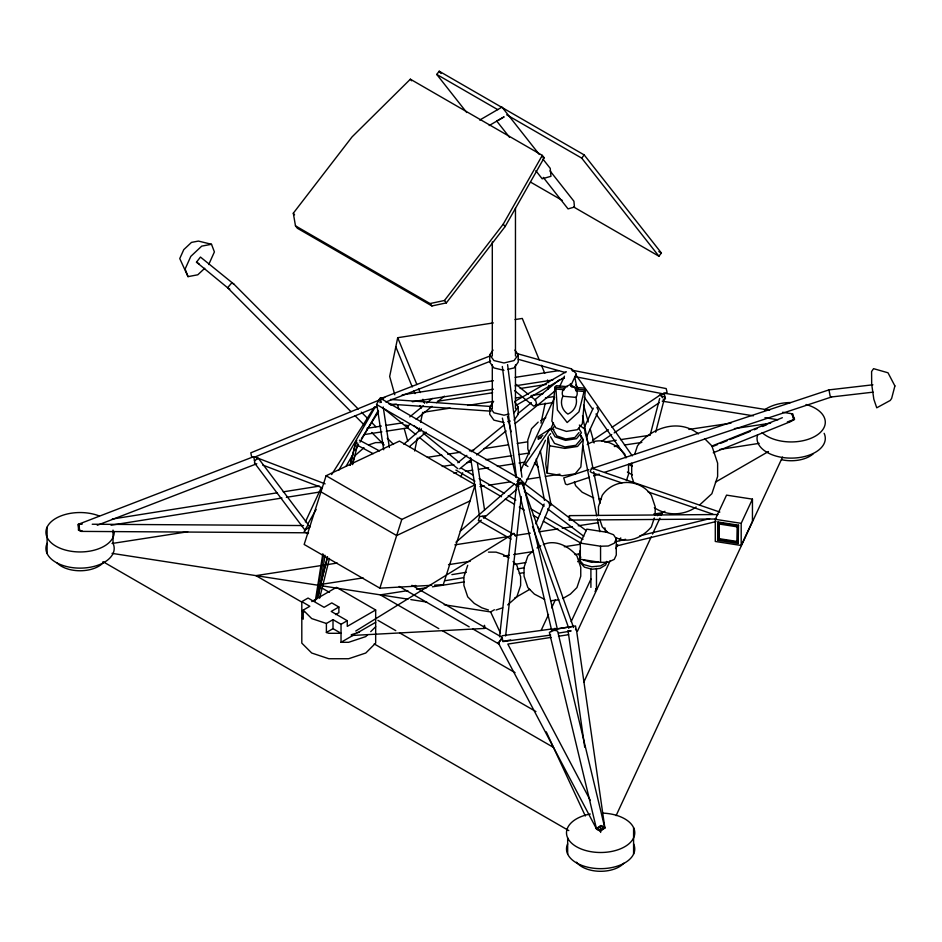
<?xml version="1.0" encoding="UTF-8"?>
<svg xmlns="http://www.w3.org/2000/svg" width="942" height="942" viewBox="0 0 942 942"><rect width="100%" height="100%" fill="white"/><g stroke="black" fill="none" stroke-linecap="round" stroke-linejoin="round"><path stroke-width="1.41" d="M569.38 516.334L569.415 515.627L717.922 514.52M716.462 519.007L569.415 520.102L569.451 519.383M379.979 402.67L380.309 398.749L490.547 355.782M548.032 437.983L545.724 463.911L547.161 473.131L562.409 475.769L575.091 473.826L580.849 466.985L583.286 439.62L580.696 435.192M547.161 473.131L549.598 445.766L548.162 436.546M499.578 636.863L516.652 484.365M505.642 635.98L521.267 496.552M357.889 443.293L355.746 442.375L350.306 464.877M315.323 600.902L322.823 553.766M316.441 599.347L323.565 554.614M318.702 595.297L325.061 555.309M410.524 423.876L408.263 425.725L407.78 427.903L386.232 431.2M493.314 322.918L397.701 337.707L389.67 376.459L394.78 394.769M414.657 450.994L417.33 438.124M418.813 430.965L419.402 428.104M420.591 422.381L422.664 412.372M541.026 423.135L545.183 403.117M548.067 389.199L548.868 385.313M580.354 550.163L579.118 555.391L580.849 557.252M579.742 557.252L579.118 559.866L583.451 564.517L591.682 566.813L600.69 565.871L607.013 562.056M596.463 568.379L596.463 589.657L595.014 591.388M606.577 561.397L605.741 564.941L600.019 568.391L591.882 569.239L584.429 567.166L580.508 562.963M327.51 556.628L317.277 598.04L327.204 558.394M350.094 465.23L355.746 442.375M319.609 598.217L329.441 558.429M352.614 464.618L357.536 444.718M571.688 387.032L584.334 388.139L585.371 389.917L584.052 391.483L578.953 411.854L567.155 422.534L557.405 409.97L555.945 389.022L554.909 387.256L556.216 385.69L567.473 386.667M650.157 435.18L659.659 398.548M655.679 432.19L664.817 396.971L660.778 395.781M355.97 442.976L356.735 440.385M470.611 457.765L479.56 516.593L478.371 520.455L511.047 539.13M434.627 585.135L443.282 584.664L475.168 484.8L399.467 441.091L326.109 475.734L304.16 544.464L379.862 588.161L431.754 585.3M379.862 588.161L401.81 519.431L475.168 484.8M352.755 462.075L354.863 455.751L363.977 447.709M467.715 565.294L463.911 576.692L463.911 585.465L467.715 596.863L474.297 603.433L481.892 607.826L488.474 610.016M634.802 453.856L637.463 445.884C651.311 427.468 679.123 418.33 698.446 433.921M626.406 480.597L628.526 474.262L628.526 465.489M654.313 517.994L651.358 526.861C643.268 536.822 628.891 544.064 616.421 537.823M535.845 523.846L544.111 504.064M208.724 264.549L214.399 251.914L211.503 244.284L198.409 241.081L191.497 242.388L183.772 249.63L179.757 258.567L188.023 276.642L197.796 274.793L204.755 268.27M584.299 427.55L593.189 408.157M305.396 521.88L321.175 487.874M520.643 470.611L554.591 397.465M559.536 386.821L564.47 376.188M523.104 485.507L525.094 484.129L545.465 440.244M550.411 429.599L553.496 422.946M570.781 385.714L576.327 373.738L571.323 368.734M541.132 630.433L548.538 614.49M551.623 607.849L555.321 599.866M571.182 621.626L590.975 579M610.251 560.561L577.481 631.175L575.48 629.174M615.821 548.574L617.669 544.582M619.53 540.578L620.766 537.917M583.828 682.09L651.275 536.752M652.512 534.079L659.942 518.088M661.178 515.415L662.414 512.754L653.701 514.096M616.092 815.642L782.508 457.082M460.838 476.734L462.699 472.754M580.319 543.098L586.807 529.157L607.048 532.301L613.525 534.738L616.28 538.895L616.28 555.062L614.278 559.371L608.273 562.174L600.56 562.409L580.319 559.265L580.319 543.098L600.56 546.23L608.273 546.007L614.278 543.204L616.28 538.895M715.284 519.313L726.541 495.127L752.446 499.142L752.446 521.279L741.189 545.477L715.284 541.462L715.284 519.313L741.189 523.328L752.446 499.142M717.651 522.68L717.969 521.998L738.504 525.189L738.187 543.475L717.651 540.284L717.651 522.68L738.187 525.86L738.504 525.189M718.97 539.377L719.288 523.316L718.97 539.377L736.868 542.156L737.186 541.473L719.288 538.694M717.651 540.284L717.969 521.998M736.868 542.156L737.186 526.095M295.482 225.856L430.047 303.548L444.471 300.486L503.228 224.172L542.298 155.371L410.371 79.199L352.061 136.896L293.303 213.21L295.482 225.856L297.366 228.258L431.942 305.95L446.355 302.888L505.112 226.575L544.193 157.773L542.298 155.371M308.128 523.422L316.159 509.481M338.802 470.211L375.316 406.862M346.103 466.255L353.403 453.585M355.605 449.781L358.525 444.718M359.985 442.187L378.237 410.512M516.44 485.271L520.102 478.925L380.132 398.113L376.47 404.459L518.877 486.673M498.389 643.704L502.051 637.357L411.901 585.312M331.631 474.568L374.469 406.956M361.434 438.678L378.566 411.63M513.943 533.396L515.345 535.868L513.943 533.396L355.77 631.022M527.944 466.549L525.118 464.559L550.104 428.94L553.955 429.458M503.982 370.336L493.914 367.922L489.746 362.117L489.746 354.757L493.078 350.094M514.897 350.094L518.23 354.757L514.061 360.562L503.982 362.976L493.914 360.562L489.746 354.757M503.982 422.558L493.914 420.144L489.746 414.339L489.746 406.968L493.078 402.316M514.061 412.784L518.23 406.968L514.897 402.316M514.061 420.144L518.23 414.339L518.23 406.968M466.714 112.51L436.747 74.43L439.207 71.215L584.193 154.924L661.39 253.009L658.929 256.212L573.725 207.028M658.929 256.212L581.72 158.126L584.193 154.924M350.977 411.654L227.587 287.734L196.478 262.147L200.458 257.06L233.981 284.213L358.278 409.052M551.094 631.623L552.66 629.715M554.508 426.231L551.2 430.164L555.097 436.829L565.565 440.361L576.469 438.689L581.426 432.802L578.824 428.363M548.986 435.569L550.623 433.614M579 432.59L574.832 437.535L565.683 438.937L556.899 435.969L553.625 430.376M580.837 439.408L575.88 445.295L564.976 446.955L554.508 443.423L550.611 436.758M583.286 439.62L577.528 446.461L564.859 448.392L549.598 445.766M379.096 399.561L380.427 398.219L384.783 397.548M538.176 422.098L531.594 428.681L527.791 440.079L527.791 448.851L529.486 453.914M367.757 634.614L365.779 636.592L348.634 642.303L341.028 642.303L341.028 624.299L333.009 619.659L326.391 623.474L311.708 618.576L303.23 610.098L309.836 606.283L301.805 601.644L301.805 643.127L311.708 653.018L328.84 658.741L348.634 658.741L365.779 653.018L375.67 643.127L375.67 609.98L336.447 587.337L311.755 601.597M370.724 631.646L375.67 626.701M533.478 550.352L527.838 555.992L524.046 567.39L524.046 576.163L527.838 587.561L534.42 594.131L544.653 599.395M254.352 460.815L258.355 458.248L308.093 524.458M517.04 481.574L519.76 478.995L517.829 479.984M403.835 444.2L421.463 428.845M409.511 446.579L426.043 432.178M460.214 531.217L514.332 484.07M455.952 542.251L481.362 520.125M483.564 518.194L516.711 489.334M499.189 641.526L502.463 638.711M596.71 829.301L601.078 825.557L604.54 827.335L600.184 831.079L596.71 829.301L498.094 642.456M409.746 416.894L423.311 405.814M426.702 403.035L432.354 398.419M416.176 419.261L432.001 406.332M436.523 402.634L444.436 396.17M457.8 462.769L466.855 455.363M471.377 451.665L504.205 424.854M517.782 413.75L531.37 402.658M534.762 399.879L559.666 379.532M459.696 468.822L471.012 459.578M476.676 454.951L506.101 430.906M515.156 423.511L554.779 391.142M518.1 480.502L520.102 479.125L525.094 484.129M604.87 828.03L600.501 831.032L596.392 828.595L600.76 825.604L604.87 828.03L576.539 630.328M592.506 440.373L608.344 429.764M611.994 427.315L660.719 394.663L662.403 397.76M601.997 441.068L611.735 434.545M614.172 432.908L659.235 402.717M550.104 428.94L537.988 436.805L538.271 439.419M539.201 437.959L542.804 435.628M479.713 120.07L502.004 107.094L539.307 154.488M489.192 125.545L504.123 116.832L496.764 121.094L509.481 137.249M514.921 401.351L566.283 371.69M516.169 405.331L563.775 377.848M540.708 420.638L545.771 417.718M301.805 601.644L308.046 598.052L324.095 607.319L331.761 602.892L338.873 607.001L338.873 612.689L335.587 614.584M587.255 444.589C599.783 436.111 616.198 443.223 624.723 454.091L625.983 457.894M338.873 607.001L331.219 611.429L347.268 620.696L347.268 626.383L375.67 609.98M326.391 632.482L333.009 628.667L341.028 633.295L328.84 633.295L326.391 632.482L326.391 623.474M341.028 624.299L347.268 620.696M341.028 642.303L354.639 634.449M359.585 631.587L375.67 622.309M536.952 547.95L540.755 545.759M444.188 604.752L490.617 611.935L494.409 609.757M514.591 598.099L529.722 589.362M577.646 561.691L580.154 560.243M657.328 515.686L664.934 511.294M715.425 482.139L768.448 451.536M507.714 604.894L516.828 596.863L520.632 585.465L520.632 576.692L516.828 565.294L513.072 561.526M696.15 507.008C683.892 515.663 666.795 516.192 654.337 507.667M699.6 505.006L711.869 493.714L717.627 476.44L717.627 463.146L711.869 445.884L704.899 438.901M562.774 598.523L570.369 594.131L576.951 587.561L580.755 576.163L580.755 567.39L576.951 555.992C569.133 546.525 555.497 539.024 543.334 544.582M539.295 438.831L541.332 437.665M596.51 828.948L601.22 826.664L604.752 827.677L557.617 631.093L554.096 630.08L549.386 632.365L596.51 828.948L600.03 829.973L604.752 827.677M537.34 404.365L533.678 406.12L514.591 390.6M470.023 500.92L396.664 535.551L320.963 491.854M517.288 483.729L520.596 482.186M517.617 485.154L551.565 629.939L554.873 628.396L557.334 629.044L523.057 482.834M557.334 629.044L554.026 630.598L551.565 629.939M659.4 395.31L664.039 393.179L769.649 410.17M663.109 399.867L665.429 398.796L664.039 393.179M789.537 421.639L794.188 419.508L792.787 413.891L782.661 412.266M378.731 400.279L250.796 452.831L251.632 456.776L254.01 457.388L376.494 407.062M711.905 446.061L782.355 417.706M713.553 446.167L717.627 444.518M720.347 443.435L727.142 440.691M729.85 439.596L750.232 431.401M754.307 429.752L757.027 428.657M762.467 426.479L766.541 424.83M713.271 452.737L790.491 421.651L794.589 419.237L791.833 413.879M309.836 526.778L305.008 530.169L254.399 462.793M518.194 484.6L522.08 483.069L573.584 627.549M385.82 401.987L490.617 361.139M257.048 457.553L253.728 456.658L77.845 524.494L78.963 530.158L82.284 531.053M97.285 525.271L256.801 463.747M369.04 444.777L375.623 442.587L383.217 442.587M496.069 610.016L502.651 607.826M558.83 599.842L551.129 600.713M588.868 469.575L563.74 477.912L565.494 484.023L567.214 484.706L589.48 477.311M591.658 468.645L828.972 389.882L872.904 384.795M593.648 475.922L599.218 474.085M604.776 472.236L831.574 396.959L873.116 392.155M351.236 634.755L359.479 632.07L356.994 632.647M615.621 541.744L625.594 539.295M639.842 535.798L709.632 518.665M616.292 546.042L716.002 521.562M507.762 369.429L514.061 367.922L518.23 362.117L518.23 354.757M509.021 413.997L503.982 415.198L493.914 412.784L489.746 406.968M507.762 421.651L510.281 421.05M479.56 516.593L485.448 515.757M503.499 641.325L510.646 639.959M211.503 244.284L201.718 246.133L190.802 256.377L185.127 269.012L188.023 276.642M451.877 574.62L466.361 572.265M514.155 564.458L525.742 562.574M574.997 554.544L579.342 553.825M412.867 585.971L415.763 585.488M444.73 580.767L463.558 577.693M517.146 568.956L524.388 567.767M555.144 629.28L575.527 625.959L576.28 630.116M558.653 633.071L570.887 631.069M81.836 523.882L78.94 524.341L79.575 530.216L81.189 531.206M112.263 519.042L277.419 492.772M283.224 491.854L319.432 486.096M111.038 525.212L282.011 498.024M286.368 497.329L319.691 492.03M515.05 319.562L522.292 318.443L539.271 359.926M402.163 394.851L493.408 380.733M515.144 377.377L558.594 370.653M390.577 405.107L396.37 404.212M412.302 401.739L493.408 389.199M515.144 385.831L552.801 380.015M561.491 378.66L564.388 378.213M437.594 401.268L492.642 392.755M520.161 388.493L546.242 384.454M424.112 412.149L450.194 408.11M467.573 405.425L493.655 401.386M515.38 398.03L522.633 396.912M531.323 395.569L542.91 393.768M427.362 457.341L441.857 455.104M447.65 454.197L460.685 452.184M469.375 450.841L473.72 450.17M483.87 448.604L508.492 444.789M517.182 443.447L527.332 441.88M442.234 466.455L453.832 464.653M466.879 462.64L471.236 461.969M485.731 459.72L511.836 455.681M519.077 454.562L529.227 452.996M453.832 473.12L456.729 472.66M465.43 471.318L472.684 470.199M478.477 469.304L488.627 467.727M497.329 466.384L513.284 463.911M519.077 463.017L524.882 462.122M112.063 543.475L187.682 531.771M479.973 486.555L484.329 485.884M488.698 485.212L510.505 481.833M526.507 479.36L539.589 477.335M545.406 476.44L559.948 474.191M719.912 449.44L759.17 443.364M337.236 563.057L255.941 575.633L301.723 602.056M454.821 544.865L508.539 536.551M517.252 535.209L530.311 533.184M539.024 531.841L557.899 528.921M562.244 528.25L572.406 526.672M578.223 525.777L598.547 522.633M363.106 577.882L316.783 585.041L112.039 553.366M448.51 564.658L470.223 561.302M503.523 556.157L509.316 555.262M513.649 554.591L532.477 551.671M564.317 546.749L580.237 544.288M407.827 590.622L380.332 594.873L438.807 628.632M416.517 589.28L426.644 587.714M432.425 586.819L464.265 581.885M519.254 573.384L523.599 572.712M556.557 628.938L572.324 626.501M551.247 637.369L507.82 644.081L590.375 800.5M558.476 636.25L568.615 634.684M367.003 428.304L381.369 426.102M385.678 425.443L402.917 422.805M364.684 434.498L381.922 431.86M545.43 397.889L554.096 396.57M553.142 402.552L535.821 405.178L536.363 402.976L535.327 399.42M604.576 442.022L616.198 440.279M620.554 439.631L649.627 435.286M688.873 429.434L731.027 423.135M614.314 446.532L618.659 445.884M624.452 445.024L641.82 442.422M734.43 428.598L770.615 423.193M787.347 421.945L793.706 419.743L792.069 414.021M502.015 635.768L552.012 628.95M503.558 641.526L550.705 635.096M598.111 561.668L591.682 562.339L583.451 560.043M549.363 505.242L551.141 505.1L540.343 450.924M351.425 635.497L484.577 628.432L484.459 625.441L484.577 628.432M567.979 630.963L570.876 630.81M598.9 498.824L601.432 498.824M488.474 552.13L496.069 552.13L502.651 554.32L508.986 557.982M81.966 524.176L79.034 524.152L78.374 530.028L81.106 531.394L308.552 532.807M92.234 524.235L303.548 525.554M383.229 398.949L380.309 398.749L381.38 402.469M390.494 399.455L490.9 406.473M389.046 404.059L490.9 411.171M565.059 388.139L554.909 387.256L551.882 421.121L555.815 427.833L566.366 431.401L577.352 429.717L582.356 423.782L585.371 389.917L575.221 389.022M555.945 389.022L564.376 389.764M575.621 390.742L584.052 391.483M562.916 396.241L575.927 397.383A14.46 14.024 4.5 0 1 567.896 414.068A14.46 14.024 4.5 0 1 562.916 396.241A14.46 9.844 4.9 0 1 570.511 384.701A14.46 9.844 4.9 0 1 575.927 397.383M718.97 523.999L736.868 526.778M321.116 585.712L407.91 599.136M410.806 599.595L426.773 602.056M662.238 401.162L753.376 415.822M764.951 417.683L777.974 419.779M572.524 370.3L666.182 388.575L667.113 392.496L663.827 393.98L575.939 376.824M405.131 425.089L408.263 425.725M517.888 483.152L520.043 483.635M517.017 353.568L571.288 368.805L572.583 371.113M518.3 359.314L565.624 372.596M593.731 497.941L582.191 492.242L575.609 485.66L574.349 481.857M719.853 512.083L591.564 468.044L590.21 471.589L591.564 472.519L621.908 482.94M648.12 491.936L712.953 514.191M325.131 483.858L255.965 457.435L257.637 458.601M262.7 465.03L322.376 487.826M359.432 440.185L379.532 450.947M356.853 444.942L373.185 453.691M831.574 396.959L830.161 396.182L828.972 389.882M482.292 516.404L512.448 533.643M436.747 74.43L497.788 109.672M506.69 114.806L581.72 158.126M541.662 156.313L544.193 157.773M658.847 251.549L661.39 253.009M530.476 182.065L562.28 200.41M628.432 464.194L632.282 466.42M627.372 472.036L632.388 474.933M326.109 475.734L401.81 519.431M310.33 526.672L307.798 525.2L304.125 531.547L307.94 533.749M399.208 586.442L469.187 626.842M472.849 628.962L499.507 644.352M442.622 630.834L515.086 672.67M321.881 587.985L329.523 592.4M377.942 620.354L395.77 630.645M399.596 632.859L535.927 711.563M374.198 643.904L553.496 747.43M301.805 610.652L304.101 611.982M102.972 561.656L568.803 830.597M461.392 468.233L472.79 474.898M479.125 478.607L504.465 493.42M508.268 495.645L515.863 500.084M531.064 508.974L539.931 514.167M545.006 517.123L583.004 539.342M455.916 470.082L474.909 481.185M479.984 484.153L501.521 496.74M505.312 498.966L514.191 504.147M519.254 507.114L524.317 510.069M533.184 515.262L538.259 518.218M543.322 521.185L581.332 543.404M233.981 284.213L231.803 282.847L227.587 287.734L229.766 289.1M196.478 262.147L199.068 263.854M525.118 464.559L526.237 465.324M579.33 425.066L585.006 429.375L585.076 433.202L586.713 436.605L598.57 410.759L596.934 407.356M524.482 483.741L586.277 530.664M524.329 491.135L544.158 506.184M547.655 508.833L583.793 536.281M516.086 384.395L528.438 394.427M530.676 396.252L535.174 399.914M413.915 425.56L420.733 431.106M423.005 432.955L459.378 462.522M384.018 408.675L415.846 434.556M419.249 437.323L457.894 468.739M607.884 532.489L602.244 526.861L599.713 519.254M534.42 463.064L538.176 466.832M301.805 617.693L303.23 619.106L303.23 610.098M361.387 412.172L367.604 418.413M371.749 422.581L375.893 426.738M387.28 438.183L393.497 444.424M355.122 415.822L364.448 425.195M371.713 432.484L384.148 444.977M595.638 588.774L596.463 589.657M542.945 159.116L550.234 168.359L550.952 176.319L542.192 178.803L535.833 170.726M550.034 170.891L573.925 201.247L574.455 207.063L568.05 208.888L543.275 177.402M439.207 71.215L441.033 73.523M410.371 79.199L411.63 80.8M503.228 224.172L505.112 226.575M444.471 300.486L446.355 302.888M430.047 303.548L431.942 305.95M293.303 213.21L294.563 214.811M575.962 375.01L632.259 455.857M575.833 385.031L578.353 388.646M584.24 397.1L592.648 409.169M596.003 413.985L626.253 457.435M630.457 463.464L632.141 465.878M518.277 482.351L519.525 484.706M548.397 501.898L550.081 505.253L539.613 530.299L537.929 526.955M490.617 611.935L500.473 633.165M546.254 731.816L585.323 815.996M541.473 365.272L544.759 373.303M547.49 379.991L548.597 382.676M397.701 337.707L416.882 384.548M418.519 388.563L420.167 392.578M422.911 399.267L424.548 403.282M395.817 346.797L412.255 386.95M413.903 390.965L414.998 393.638M419.932 405.684L421.027 408.357M532.501 526.531L568.803 628.361M633.919 483.081L631.705 476.44L631.705 463.146M397.536 404.636L398.713 408.863M404.224 428.586L407.768 441.268M583.616 405.154L588.267 421.957M590.21 428.963L594.084 442.964M586.23 436.617L588.173 443.623M507.479 416.258L511.07 431.777M502.369 418.095L516.063 477.347M574.75 376.835L577.046 388.351M582.497 415.681L593.095 468.904M593.672 471.777L599.972 503.428M604.846 527.885L605.706 532.195M570.381 383.571L570.958 386.455M580.696 435.357L581.273 438.242M582.698 445.436L596.745 515.922M597.322 518.795L599.901 531.735M536.245 459.025L544.488 500.379M253.728 456.658L254.835 462.322M502.11 637.369L502.91 641.643M477.358 462.652L484.565 510.011M383.194 406.944L389.364 447.485M376.871 404.895L383.7 449.77M568.073 630.881L584.723 747.183M507.585 364.625L521.927 477.17M502.322 366.485L516.487 477.594M522.151 481.974L522.198 484.529M569.415 515.627L569.415 520.102M741.189 523.328L741.189 545.477M738.187 525.86L738.187 543.475M655.161 515.462L655.161 506.69L651.358 495.292C639.712 478.195 613.89 478.195 602.244 495.292L598.441 506.69L598.441 515.462M633.589 827.7L633.589 854.064M600.56 546.23L600.56 562.409M600.631 828.312L600.631 832.445M590.905 568.968L590.905 587.396M567.661 837.897L567.661 854.064M515.462 208.241L515.462 356.041M515.462 364.825L515.462 408.722M492.301 241.894L492.301 356.041M492.301 364.825L492.301 408.722M333.009 619.659L333.009 628.667M113.028 530.087L113.028 543.322A34.124 19.7 0 0 1 80.07 568.132A34.124 19.7 0 0 1 47.1 543.322M47.1 527.155L47.1 553.519M623.839 863.213A26.246 15.154 0 0 1 599.63 871.291A26.246 15.154 0 0 1 576.551 862.177M633.589 843.867A34.124 19.7 0 0 1 600.631 868.665A34.124 19.7 0 0 1 567.661 843.867M602.739 813.123A34.124 19.7 0 0 1 631.175 841.583A34.124 19.7 0 0 1 574.702 845.61A34.124 19.7 0 0 1 590.293 814.018M813.382 453.667A26.246 15.154 0 0 1 781.53 459.684M824.132 433.32A34.124 19.7 0 0 1 792.41 458.106A34.124 19.7 0 0 1 757.651 434.709M806.034 404.507A34.124 19.7 0 0 1 816.502 435.44A34.124 19.7 0 0 1 762.137 432.602M764.445 409.982A34.124 19.7 0 0 1 790.468 402.54M103.279 562.668A26.246 15.154 0 0 1 80.07 570.758A26.246 15.154 0 0 1 56.85 562.668M114.17 531.5A34.124 19.7 0 0 1 74.183 551.659A34.124 19.7 0 0 1 48.431 524.847A34.124 19.7 0 0 1 99.24 515.945M894.9 385.949L891.638 398.419L890.237 400.456L876.743 407.804L873.823 399.208L871.691 384.195L871.586 371.537L873.564 368.663L888 372.785L894.9 385.949"/></g></svg>
